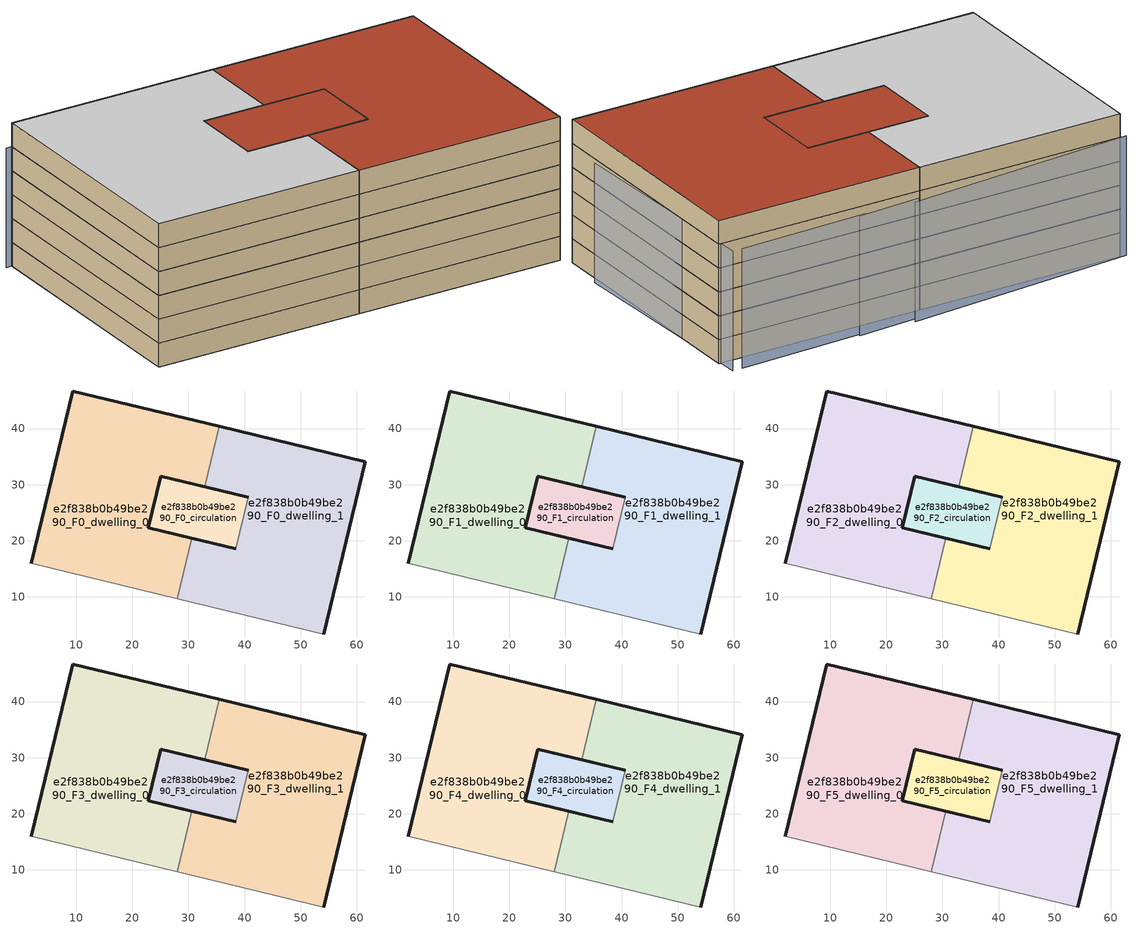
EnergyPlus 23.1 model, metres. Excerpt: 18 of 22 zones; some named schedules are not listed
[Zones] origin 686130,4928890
e2f838b0b49be290_F0_dwelling_0
 floor ground (EU_floor_Construction): 28.04,9.7 30.64,20.43 22.82,22.33 25.05,31.53 32.87,29.63 35.47,40.37 9.4,46.68 1.96,16.01 z0
 wall outside (EU_wall_Construction): 32.87,29.63 25.05,31.53 22.82,22.33 30.64,20.43 / 1.96,16.01 9.4,46.68 35.47,40.37 z0:3
 wall to e2f838b0b49be290_F0_dwelling_1 (EU_wall_Construction): 35.47,40.37 32.87,29.63 / 30.64,20.43 28.04,9.7 z0:3
 wall adiabatic (EU_wall_Construction): 28.04,9.7 1.96,16.01 z0:3
e2f838b0b49be290_F0_dwelling_1
 floor ground (EU_floor_Construction): 54.11,3.38 61.54,34.05 35.47,40.37 32.87,29.63 40.69,27.74 38.46,18.54 30.64,20.43 28.04,9.7 z0
 wall outside (EU_wall_Construction): 30.64,20.43 38.46,18.54 / 40.69,27.74 32.87,29.63 / 35.47,40.37 61.54,34.05 54.11,3.38 z0:3
 wall to e2f838b0b49be290_F0_circulation (EU_wall_Construction): 38.46,18.54 40.69,27.74 z0:3
 wall adiabatic (EU_wall_Construction): 54.11,3.38 28.04,9.7 z0:3
e2f838b0b49be290_F0_circulation
 floor ground (EU_floor_Construction): 38.46,18.54 40.69,27.74 25.05,31.53 22.82,22.33 z0
 wall outside (EU_wall_Construction): 38.46,18.54 22.82,22.33 25.05,31.53 40.69,27.74 z0:3
e2f838b0b49be290_F1_dwelling_0
 floor to e2f838b0b49be290_F0_dwelling_0 (EU_floor_Construction): 28.04,9.7 30.64,20.43 22.82,22.33 25.05,31.53 32.87,29.63 35.47,40.37 9.4,46.68 1.96,16.01 z3
 wall outside (EU_wall_Construction): 32.87,29.63 25.05,31.53 22.82,22.33 30.64,20.43 / 1.96,16.01 9.4,46.68 35.47,40.37 z3:6
 wall to e2f838b0b49be290_F1_dwelling_1 (EU_wall_Construction): 35.47,40.37 32.87,29.63 / 30.64,20.43 28.04,9.7 z3:6
 wall adiabatic (EU_wall_Construction): 28.04,9.7 1.96,16.01 z3:6
e2f838b0b49be290_F1_dwelling_1
 floor to e2f838b0b49be290_F0_dwelling_1 (EU_floor_Construction): 54.11,3.38 61.54,34.05 35.47,40.37 32.87,29.63 40.69,27.74 38.46,18.54 30.64,20.43 28.04,9.7 z3
 wall outside (EU_wall_Construction): 30.64,20.43 38.46,18.54 / 40.69,27.74 32.87,29.63 / 35.47,40.37 61.54,34.05 54.11,3.38 z3:6
 wall to e2f838b0b49be290_F1_circulation (EU_wall_Construction): 38.46,18.54 40.69,27.74 z3:6
 wall adiabatic (EU_wall_Construction): 54.11,3.38 28.04,9.7 z3:6
e2f838b0b49be290_F1_circulation
 floor to e2f838b0b49be290_F0_circulation (EU_floor_Construction): 38.46,18.54 40.69,27.74 25.05,31.53 22.82,22.33 z3
 wall outside (EU_wall_Construction): 38.46,18.54 22.82,22.33 25.05,31.53 40.69,27.74 z3:6
e2f838b0b49be290_F2_dwelling_0
 floor to e2f838b0b49be290_F1_dwelling_0 (EU_floor_Construction): 28.04,9.7 30.64,20.43 22.82,22.33 25.05,31.53 32.87,29.63 35.47,40.37 9.4,46.68 1.96,16.01 z6
 wall outside (EU_wall_Construction): 32.87,29.63 25.05,31.53 22.82,22.33 30.64,20.43 / 1.96,16.01 9.4,46.68 35.47,40.37 z6:9
 wall to e2f838b0b49be290_F2_dwelling_1 (EU_wall_Construction): 35.47,40.37 32.87,29.63 / 30.64,20.43 28.04,9.7 z6:9
 wall adiabatic (EU_wall_Construction): 28.04,9.7 1.96,16.01 z6:9
e2f838b0b49be290_F2_dwelling_1
 floor to e2f838b0b49be290_F1_dwelling_1 (EU_floor_Construction): 54.11,3.38 61.54,34.05 35.47,40.37 32.87,29.63 40.69,27.74 38.46,18.54 30.64,20.43 28.04,9.7 z6
 wall outside (EU_wall_Construction): 30.64,20.43 38.46,18.54 / 40.69,27.74 32.87,29.63 / 35.47,40.37 61.54,34.05 54.11,3.38 z6:9
 wall to e2f838b0b49be290_F2_circulation (EU_wall_Construction): 38.46,18.54 40.69,27.74 z6:9
 wall adiabatic (EU_wall_Construction): 54.11,3.38 28.04,9.7 z6:9
e2f838b0b49be290_F2_circulation
 floor to e2f838b0b49be290_F1_circulation (EU_floor_Construction): 38.46,18.54 40.69,27.74 25.05,31.53 22.82,22.33 z6
 wall outside (EU_wall_Construction): 38.46,18.54 22.82,22.33 25.05,31.53 40.69,27.74 z6:9
e2f838b0b49be290_F3_dwelling_0
 floor to e2f838b0b49be290_F2_dwelling_0 (EU_floor_Construction): 28.04,9.7 30.64,20.43 22.82,22.33 25.05,31.53 32.87,29.63 35.47,40.37 9.4,46.68 1.96,16.01 z9
 wall outside (EU_wall_Construction): 32.87,29.63 25.05,31.53 22.82,22.33 30.64,20.43 / 1.96,16.01 9.4,46.68 35.47,40.37 z9:12
 wall to e2f838b0b49be290_F3_dwelling_1 (EU_wall_Construction): 35.47,40.37 32.87,29.63 / 30.64,20.43 28.04,9.7 z9:12
 wall adiabatic (EU_wall_Construction): 28.04,9.7 1.96,16.01 z9:12
e2f838b0b49be290_F3_dwelling_1
 floor to e2f838b0b49be290_F2_dwelling_1 (EU_floor_Construction): 54.11,3.38 61.54,34.05 35.47,40.37 32.87,29.63 40.69,27.74 38.46,18.54 30.64,20.43 28.04,9.7 z9
 wall outside (EU_wall_Construction): 30.64,20.43 38.46,18.54 / 40.69,27.74 32.87,29.63 / 35.47,40.37 61.54,34.05 54.11,3.38 z9:12
 wall to e2f838b0b49be290_F3_circulation (EU_wall_Construction): 38.46,18.54 40.69,27.74 z9:12
 wall adiabatic (EU_wall_Construction): 54.11,3.38 28.04,9.7 z9:12
e2f838b0b49be290_F3_circulation
 floor to e2f838b0b49be290_F2_circulation (EU_floor_Construction): 38.46,18.54 40.69,27.74 25.05,31.53 22.82,22.33 z9
 wall outside (EU_wall_Construction): 38.46,18.54 22.82,22.33 25.05,31.53 40.69,27.74 z9:12
e2f838b0b49be290_F4_dwelling_0
 floor to e2f838b0b49be290_F3_dwelling_0 (EU_floor_Construction): 28.04,9.7 30.64,20.43 22.82,22.33 25.05,31.53 32.87,29.63 35.47,40.37 9.4,46.68 1.96,16.01 z12
 wall outside (EU_wall_Construction): 32.87,29.63 25.05,31.53 22.82,22.33 30.64,20.43 / 1.96,16.01 9.4,46.68 35.47,40.37 z12:15
 wall to e2f838b0b49be290_F4_dwelling_1 (EU_wall_Construction): 35.47,40.37 32.87,29.63 / 30.64,20.43 28.04,9.7 z12:15
 wall adiabatic (EU_wall_Construction): 28.04,9.7 1.96,16.01 z12:15
e2f838b0b49be290_F4_dwelling_1
 floor to e2f838b0b49be290_F3_dwelling_1 (EU_floor_Construction): 54.11,3.38 61.54,34.05 35.47,40.37 32.87,29.63 40.69,27.74 38.46,18.54 30.64,20.43 28.04,9.7 z12
 wall outside (EU_wall_Construction): 30.64,20.43 38.46,18.54 / 40.69,27.74 32.87,29.63 / 35.47,40.37 61.54,34.05 54.11,3.38 z12:15
 wall to e2f838b0b49be290_F4_circulation (EU_wall_Construction): 38.46,18.54 40.69,27.74 z12:15
 wall adiabatic (EU_wall_Construction): 54.11,3.38 28.04,9.7 z12:15
e2f838b0b49be290_F4_circulation
 floor to e2f838b0b49be290_F3_circulation (EU_floor_Construction): 38.46,18.54 40.69,27.74 25.05,31.53 22.82,22.33 z12
 wall outside (EU_wall_Construction): 38.46,18.54 22.82,22.33 25.05,31.53 40.69,27.74 z12:15
e2f838b0b49be290_F5_dwelling_0
 floor to e2f838b0b49be290_F4_dwelling_0 (EU_floor_Construction): 28.04,9.7 30.64,20.43 22.82,22.33 25.05,31.53 32.87,29.63 35.47,40.37 9.4,46.68 1.96,16.01 z15
 wall outside (EU_wall_Construction): 32.87,29.63 25.05,31.53 22.82,22.33 30.64,20.43 / 1.96,16.01 9.4,46.68 35.47,40.37 z15:18
 wall to e2f838b0b49be290_F5_dwelling_1 (EU_wall_Construction): 35.47,40.37 32.87,29.63 / 30.64,20.43 28.04,9.7 z15:18
 wall adiabatic (EU_wall_Construction): 28.04,9.7 1.96,16.01 z15:18
 ceiling to e2f838b0b49be290_F6_dwelling_0 (EU_floor_Construction): 35.47,40.37 32.87,29.63 25.05,31.53 22.82,22.33 30.64,20.43 28.04,9.7 1.96,16.01 9.4,46.68 z18
e2f838b0b49be290_F5_dwelling_1
 floor to e2f838b0b49be290_F4_dwelling_1 (EU_floor_Construction): 54.11,3.38 61.54,34.05 35.47,40.37 32.87,29.63 40.69,27.74 38.46,18.54 30.64,20.43 28.04,9.7 z15
 wall outside (EU_wall_Construction): 30.64,20.43 38.46,18.54 / 40.69,27.74 32.87,29.63 / 35.47,40.37 61.54,34.05 54.11,3.38 z15:18
 wall to e2f838b0b49be290_F5_circulation (EU_wall_Construction): 38.46,18.54 40.69,27.74 z15:18
 wall adiabatic (EU_wall_Construction): 54.11,3.38 28.04,9.7 z15:18
 roof outside (EU_roof_Construction): 61.54,34.05 54.11,3.38 28.04,9.7 30.64,20.43 38.46,18.54 40.69,27.74 32.87,29.63 35.47,40.37 z18
e2f838b0b49be290_F5_circulation
 floor to e2f838b0b49be290_F4_circulation (EU_floor_Construction): 38.46,18.54 40.69,27.74 25.05,31.53 22.82,22.33 z15
 wall outside (EU_wall_Construction): 38.46,18.54 22.82,22.33 25.05,31.53 40.69,27.74 z15:18
 roof outside (EU_roof_Construction): 40.69,27.74 38.46,18.54 22.82,22.33 25.05,31.53 z18
shading: 56.12,8.98 61.74,36.47 / 60.48,36.75 44.05,40.18 / 45,40.24 36.93,41.67 / 37.94,42.11 8.64,46.85 z0:15
[Building]
EU S2 Campaign: North Axis=0; Terrain=City; Solar Distribution=FullExterior
[Site:Location]
Bologna: Latitude=44.5; Longitude=11.25; Time Zone=1; Elevation=37
[SizingPeriod:WeatherFileDays]
AnnualSizingPeriod: Begin Month=1; Begin Day of Month=1; End Month=12; End Day of Month=31; Day of Week for Start Day=Monday; Use Weather File Daylight Saving Period=No; Use Weather File Rain and Snow Indicators=No
[MATERIAL]
EU_InternalMass_Material: Roughness=MediumRough; Thickness=0.1; Conductivity=1; Density=1800; Specific Heat=900; Thermal Absorptance=0.9; Solar Absorptance=0.7; Visible Absorptance=0.7
[MATERIAL:NOMASS] Roughness=MediumRough; Thermal Absorptance=0.9; Solar Absorptance=0.7; Visible Absorptance=0.7
Name | Thermal Resistance
EU_wall_NoMass | 0.905828
EU_roof_NoMass | 0.37593
EU_floor_NoMass | 0.67114
[CONSTRUCTION]
EU_wall_Construction: EU_wall_NoMass
EU_roof_Construction: EU_roof_NoMass
EU_floor_Construction: EU_floor_NoMass
EU_InternalMass_Construction: EU_InternalMass_Material
[ZONE] Type=1; Multiplier=1; Ceiling Height=autocalculate; Floor Area=autocalculate; Part of Total Floor Area=Yes
Name | Volume
e2f838b0b49be290_F0_dwelling_0; e2f838b0b49be290_F1_dwelling_0; e2f838b0b49be290_F2_dwelling_0; e2f838b0b49be290_F3_dwelling_0; e2f838b0b49be290_F4_dwelling_0; e2f838b0b49be290_F5_dwelling_0 | 2311.35
e2f838b0b49be290_F0_dwelling_1; e2f838b0b49be290_F1_dwelling_1; e2f838b0b49be290_F2_dwelling_1; e2f838b0b49be290_F3_dwelling_1; e2f838b0b49be290_F4_dwelling_1; e2f838b0b49be290_F5_dwelling_1 | 2311.31
e2f838b0b49be290_F0_circulation; e2f838b0b49be290_F1_circulation; e2f838b0b49be290_F2_circulation; e2f838b0b49be290_F3_circulation; e2f838b0b49be290_F4_circulation; e2f838b0b49be290_F5_circulation | 457.165
[INTERNALMASS] Construction=EU_InternalMass_Construction; Surface Area=770.433
Name | Zone or ZoneList
e2f838b0b49be290_F0_dwelling_0_EU_InternalMass | e2f838b0b49be290_F0_dwelling_0
e2f838b0b49be290_F0_dwelling_1_EU_InternalMass | e2f838b0b49be290_F0_dwelling_1
e2f838b0b49be290_F1_dwelling_0_EU_InternalMass | e2f838b0b49be290_F1_dwelling_0
e2f838b0b49be290_F1_dwelling_1_EU_InternalMass | e2f838b0b49be290_F1_dwelling_1
e2f838b0b49be290_F2_dwelling_0_EU_InternalMass | e2f838b0b49be290_F2_dwelling_0
e2f838b0b49be290_F2_dwelling_1_EU_InternalMass | e2f838b0b49be290_F2_dwelling_1
e2f838b0b49be290_F3_dwelling_0_EU_InternalMass | e2f838b0b49be290_F3_dwelling_0
e2f838b0b49be290_F3_dwelling_1_EU_InternalMass | e2f838b0b49be290_F3_dwelling_1
e2f838b0b49be290_F4_dwelling_0_EU_InternalMass | e2f838b0b49be290_F4_dwelling_0
e2f838b0b49be290_F4_dwelling_1_EU_InternalMass | e2f838b0b49be290_F4_dwelling_1
e2f838b0b49be290_F5_dwelling_0_EU_InternalMass | e2f838b0b49be290_F5_dwelling_0
e2f838b0b49be290_F5_dwelling_1_EU_InternalMass | e2f838b0b49be290_F5_dwelling_1
[OTHEREQUIPMENT] Fuel Type=Electricity; Design Level Calculation Method=Watts/Area; Power per Zone Floor Area=1; Fraction Latent=0; Fraction Radiant=0; Fraction Lost=0; Carbon Dioxide Generation Rate=0; EndUse Subcategory=EU_Step8_InternalGains
Name | Zone or ZoneList or Space or SpaceList | Schedule
EU_Step8_InternalGain_e2f838b0b49be290_F0_dwelling_0_f000 | e2f838b0b49be290_F0_dwelling_0 | EU_Step8_GainSchedule_e2f838b0b49be290_F0_dwelling_0_f000
EU_Step8_InternalGain_e2f838b0b49be290_F0_dwelling_1_f000 | e2f838b0b49be290_F0_dwelling_1 | EU_Step8_GainSchedule_e2f838b0b49be290_F0_dwelling_1_f000
EU_Step8_InternalGain_e2f838b0b49be290_F1_dwelling_0_f000 | e2f838b0b49be290_F1_dwelling_0 | EU_Step8_GainSchedule_e2f838b0b49be290_F1_dwelling_0_f000
EU_Step8_InternalGain_e2f838b0b49be290_F1_dwelling_1_f000 | e2f838b0b49be290_F1_dwelling_1 | EU_Step8_GainSchedule_e2f838b0b49be290_F1_dwelling_1_f000
EU_Step8_InternalGain_e2f838b0b49be290_F2_dwelling_0_f000 | e2f838b0b49be290_F2_dwelling_0 | EU_Step8_GainSchedule_e2f838b0b49be290_F2_dwelling_0_f000
EU_Step8_InternalGain_e2f838b0b49be290_F2_dwelling_1_f000 | e2f838b0b49be290_F2_dwelling_1 | EU_Step8_GainSchedule_e2f838b0b49be290_F2_dwelling_1_f000
EU_Step8_InternalGain_e2f838b0b49be290_F3_dwelling_0_f000 | e2f838b0b49be290_F3_dwelling_0 | EU_Step8_GainSchedule_e2f838b0b49be290_F3_dwelling_0_f000
EU_Step8_InternalGain_e2f838b0b49be290_F3_dwelling_1_f000 | e2f838b0b49be290_F3_dwelling_1 | EU_Step8_GainSchedule_e2f838b0b49be290_F3_dwelling_1_f000
EU_Step8_InternalGain_e2f838b0b49be290_F4_dwelling_0_f000 | e2f838b0b49be290_F4_dwelling_0 | EU_Step8_GainSchedule_e2f838b0b49be290_F4_dwelling_0_f000
EU_Step8_InternalGain_e2f838b0b49be290_F4_dwelling_1_f000 | e2f838b0b49be290_F4_dwelling_1 | EU_Step8_GainSchedule_e2f838b0b49be290_F4_dwelling_1_f000
EU_Step8_InternalGain_e2f838b0b49be290_F5_dwelling_0_f000 | e2f838b0b49be290_F5_dwelling_0 | EU_Step8_GainSchedule_e2f838b0b49be290_F5_dwelling_0_f000
EU_Step8_InternalGain_e2f838b0b49be290_F5_dwelling_1_f000 | e2f838b0b49be290_F5_dwelling_1 | EU_Step8_GainSchedule_e2f838b0b49be290_F5_dwelling_1_f000
[ZONEINFILTRATION:DESIGNFLOWRATE] Schedule=EU_AlwaysOn; Design Flow Rate Calculation Method=Flow/Area; Flow Rate per Floor Area=0.0005; Constant Term Coefficient=1; Temperature Term Coefficient=0; Velocity Term Coefficient=0; Velocity Squared Term Coefficient=0
Name | Zone or ZoneList or Space or SpaceList
EU_Circulation_Infiltration_e2f838b0b49be290_F0_circulation | e2f838b0b49be290_F0_circulation
EU_Circulation_Infiltration_e2f838b0b49be290_F1_circulation | e2f838b0b49be290_F1_circulation
EU_Circulation_Infiltration_e2f838b0b49be290_F2_circulation | e2f838b0b49be290_F2_circulation
EU_Circulation_Infiltration_e2f838b0b49be290_F3_circulation | e2f838b0b49be290_F3_circulation
EU_Circulation_Infiltration_e2f838b0b49be290_F4_circulation | e2f838b0b49be290_F4_circulation
EU_Circulation_Infiltration_e2f838b0b49be290_F5_circulation | e2f838b0b49be290_F5_circulation
[ZONEVENTILATION:DESIGNFLOWRATE] Schedule=EU_AlwaysOn; Design Flow Rate Calculation Method=AirChanges/Hour; Air Changes per Hour=0.73129; Ventilation Type=Natural; Fan Pressure Rise=0; Fan Total Efficiency=1; Constant Term Coefficient=1; Temperature Term Coefficient=0; Velocity Term Coefficient=0; Velocity Squared Term Coefficient=0; Minimum Indoor Temperature=-100; Maximum Indoor Temperature=100; Delta Temperature=-100; Minimum Outdoor Temperature=-100; Maximum Outdoor Temperature=100; Maximum Wind Speed=40
Name | Zone or ZoneList or Space or SpaceList
EU_ConstantAir_e2f838b0b49be290_F0_dwelling_0 | e2f838b0b49be290_F0_dwelling_0
EU_ConstantAir_e2f838b0b49be290_F0_dwelling_1 | e2f838b0b49be290_F0_dwelling_1
EU_ConstantAir_e2f838b0b49be290_F1_dwelling_0 | e2f838b0b49be290_F1_dwelling_0
EU_ConstantAir_e2f838b0b49be290_F1_dwelling_1 | e2f838b0b49be290_F1_dwelling_1
EU_ConstantAir_e2f838b0b49be290_F2_dwelling_0 | e2f838b0b49be290_F2_dwelling_0
EU_ConstantAir_e2f838b0b49be290_F2_dwelling_1 | e2f838b0b49be290_F2_dwelling_1
EU_ConstantAir_e2f838b0b49be290_F3_dwelling_0 | e2f838b0b49be290_F3_dwelling_0
EU_ConstantAir_e2f838b0b49be290_F3_dwelling_1 | e2f838b0b49be290_F3_dwelling_1
EU_ConstantAir_e2f838b0b49be290_F4_dwelling_0 | e2f838b0b49be290_F4_dwelling_0
EU_ConstantAir_e2f838b0b49be290_F4_dwelling_1 | e2f838b0b49be290_F4_dwelling_1
EU_ConstantAir_e2f838b0b49be290_F5_dwelling_0 | e2f838b0b49be290_F5_dwelling_0
EU_ConstantAir_e2f838b0b49be290_F5_dwelling_1 | e2f838b0b49be290_F5_dwelling_1
[HVACTEMPLATE:THERMOSTAT] Constant Heating Setpoint=20; Constant Cooling Setpoint=50
EU_HeatOnly_e2f838b0b49be290_F0_dwelling_0; EU_HeatOnly_e2f838b0b49be290_F0_dwelling_1; EU_HeatOnly_e2f838b0b49be290_F1_dwelling_0; EU_HeatOnly_e2f838b0b49be290_F1_dwelling_1; EU_HeatOnly_e2f838b0b49be290_F2_dwelling_0; EU_HeatOnly_e2f838b0b49be290_F2_dwelling_1; EU_HeatOnly_e2f838b0b49be290_F3_dwelling_0; EU_HeatOnly_e2f838b0b49be290_F3_dwelling_1; EU_HeatOnly_e2f838b0b49be290_F4_dwelling_0; EU_HeatOnly_e2f838b0b49be290_F4_dwelling_1; EU_HeatOnly_e2f838b0b49be290_F5_dwelling_0; EU_HeatOnly_e2f838b0b49be290_F5_dwelling_1; EU_HeatOnly_e2f838b0b49be290_F6_dwelling_0; EU_HeatOnly_e2f838b0b49be290_F7_dwelling_0; EU_HeatOnly_e2f838b0b49be290_F8_dwelling_0; EU_HeatOnly_e2f838b0b49be290_F9_dwelling_0
[HVACTEMPLATE:ZONE:IDEALLOADSAIRSYSTEM] System Availability Schedule=EU_AlwaysOn; Maximum Heating Supply Air Temperature=50; Minimum Cooling Supply Air Temperature=13; Maximum Heating Supply Air Humidity Ratio=0.0156; Minimum Cooling Supply Air Humidity Ratio=0.0077; Heating Limit=NoLimit; Cooling Limit=NoLimit; Heating Availability Schedule=EU_AlwaysOn; Cooling Availability Schedule=EU_CoolingOff; Dehumidification Control Type=ConstantSensibleHeatRatio; Cooling Sensible Heat Ratio=0.7; Dehumidification Setpoint=60; Humidification Control Type=None; Humidification Setpoint=30; Outdoor Air Method=None; Outdoor Air Flow Rate per Person=0.00944; Outdoor Air Flow Rate per Zone Floor Area=0; Outdoor Air Flow Rate per Zone=0; Demand Controlled Ventilation Type=None; Outdoor Air Economizer Type=NoEconomizer; Heat Recovery Type=None; Sensible Heat Recovery Effectiveness=0.7; Latent Heat Recovery Effectiveness=0.65
Name | Template Thermostat
e2f838b0b49be290_F0_dwelling_0 | EU_HeatOnly_e2f838b0b49be290_F0_dwelling_0
e2f838b0b49be290_F0_dwelling_1 | EU_HeatOnly_e2f838b0b49be290_F0_dwelling_1
e2f838b0b49be290_F1_dwelling_0 | EU_HeatOnly_e2f838b0b49be290_F1_dwelling_0
e2f838b0b49be290_F1_dwelling_1 | EU_HeatOnly_e2f838b0b49be290_F1_dwelling_1
e2f838b0b49be290_F2_dwelling_0 | EU_HeatOnly_e2f838b0b49be290_F2_dwelling_0
e2f838b0b49be290_F2_dwelling_1 | EU_HeatOnly_e2f838b0b49be290_F2_dwelling_1
e2f838b0b49be290_F3_dwelling_0 | EU_HeatOnly_e2f838b0b49be290_F3_dwelling_0
e2f838b0b49be290_F3_dwelling_1 | EU_HeatOnly_e2f838b0b49be290_F3_dwelling_1
e2f838b0b49be290_F4_dwelling_0 | EU_HeatOnly_e2f838b0b49be290_F4_dwelling_0
e2f838b0b49be290_F4_dwelling_1 | EU_HeatOnly_e2f838b0b49be290_F4_dwelling_1
e2f838b0b49be290_F5_dwelling_0 | EU_HeatOnly_e2f838b0b49be290_F5_dwelling_0
e2f838b0b49be290_F5_dwelling_1 | EU_HeatOnly_e2f838b0b49be290_F5_dwelling_1
